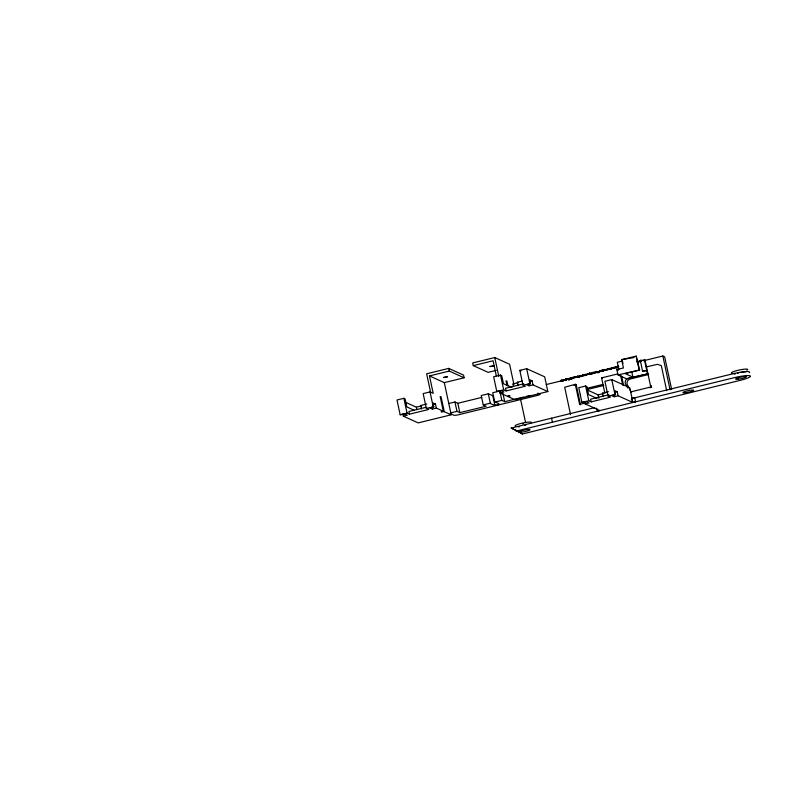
<?xml version="1.0" encoding="UTF-8"?>
<svg xmlns="http://www.w3.org/2000/svg" width="790" height="790" viewBox="0 0 790 790"><rect width="100%" height="100%" fill="white"/><g stroke="black" fill="none" stroke-linecap="round" stroke-linejoin="round"><path stroke-width="1.19" d="M651.315 385.56L651.187 386.31A3.456 3.348 -65.7 0 1 650.259 387.841M595.018 372.455L592.312 372.771L592.816 372.999M570.577 414.671L564.692 387.228L575.298 384.315L576.216 384.73L580.522 404.836L579.613 404.421L575.298 384.315M600.084 370.915C600.953 370.164 604.389 369.878 602.661 370.905M606.611 370.115L610.601 368.802L610.769 369.611M572.898 378.163L572.72 377.363L573.51 377.166C575.712 378.647 568.445 377.847 569.304 379.714M585.459 374.835L582.842 375.082L583.356 375.319M586.891 374.875L589.814 373.828M614.561 367.794C615.193 366.619 608.794 368.219 611.174 368.565M585.904 374.855C587.395 373.275 579.1 375.754 583.474 375.447M595.374 372.534C596.954 370.954 588.52 373.433 592.935 373.127M599.738 371.675L602.266 370.974M610.601 368.802C603.896 370.648 609.821 367.024 609.623 369.325M581.035 376.089L581.558 375.764L579.979 375.586L580.235 376.425M564.159 380.346L564.85 380.039L562.243 380.415L562.984 381.086M564.653 380.336L565.739 379.852L560.702 380.306L561.009 381.076M577.855 376.751L574.626 376.899L574.804 377.699L575.594 377.501L575.416 376.702M618.215 366.866L614.985 367.014L615.153 367.814L615.953 367.626L615.775 366.817M611.756 368.634L610.838 369.345M602.207 370.806L602.839 370.54L601.121 370.875M589.35 374.065L589.952 373.907M580.364 376.149L577.302 376.238L577.994 377.274M601.921 370.885L603.6 370.322L600.153 371.014M565.591 379.951L566.381 379.763L566.213 378.953L565.413 379.151L566.065 380.168M501.838 400.372L499.823 390.991L492.763 392.729L494.777 402.11L501.838 400.372L504.711 401.675L523.829 396.995M414.227 410.267L406.82 406.909L405.092 398.871L403.878 398.318L397.005 400.007L400.165 414.75L407.038 413.061L409.477 414.167L428.763 409.447L426.324 408.341L423.163 393.598L430.027 391.919L433.197 393.351L429.464 375.922L444.306 382.637L464.125 377.788L463.552 375.102L448.7 368.397L426.64 373.798L430.698 392.719M513.48 386.241L512.987 383.95L513.905 384.355L509.599 364.249L494.747 357.544L472.687 362.946L473.269 365.622L488.111 372.337L496.268 370.342M429.464 375.922L449.273 371.073L464.125 377.788M473.269 365.622L493.079 360.773L496.318 375.872M511.93 387.505L503.457 383.683L501.729 375.635L500.514 375.082L493.641 376.771L496.801 391.514L501.374 390.813L503.941 391.978L499.971 392.946L499.547 390.932M496.801 391.514L503.674 389.826L506.113 390.932L525.399 386.211L522.96 385.105L519.8 370.362L526.663 368.683L544.685 376.82L547.845 391.563L514.823 399.651L507.851 396.501L510.103 395.958L509.185 395.543L506.943 396.096L499.971 392.946M421.495 408.953L420.754 405.468L426.728 404.006M518.112 385.727L517.361 382.241L522.141 381.066M405.764 402.396L416.35 407.176L421.663 405.882L420.754 405.468M512.987 383.95L518.27 382.656L517.361 382.241M432.525 404.796L435.497 404.075L436.357 408.094L443.328 411.244L440.168 396.501L441.077 396.906L444.237 411.659L451.209 414.799L444.306 382.637M530.149 381.323L532.134 380.839L532.993 384.858L547.845 391.563M425.919 407.324L408.904 411.481L409.477 414.167M627.576 387.91L625.492 383.91A4.157 4.039 -65.7 0 1 628.356 378.173L647.948 373.769L626.816 378.943L617.977 374.944L616.832 369.582L623.429 367.972L621.651 359.657L636.177 356.102L639.663 370.016L625.127 373.581L632.869 377.077L631.724 371.715M523.691 383.812L505.541 388.255L506.113 390.932M426.324 408.341L433.799 406.939L432.94 402.92L435.497 404.075M433.799 406.939L429.839 407.907L432.397 409.062L436.357 408.094M522.96 385.105L530.436 383.703L529.577 379.684L532.134 380.839M448.493 403.562L454.951 401.982L457.825 403.275L481.722 397.429M493.138 395.77L488.309 393.805L481.228 395.543L483.243 404.924L486.117 406.228L459.829 412.656L456.956 411.363L450.507 412.943M621.849 361.178L617.306 362.294L618.827 369.414M530.436 383.703L526.476 384.671L529.033 385.826L532.993 384.858M402.91 414.167L403.334 416.182L407.304 415.204L404.737 414.049L400.165 414.75M568.168 378.479L567.378 378.667L567.546 379.476L569.146 379.644L568.168 378.479L568.336 379.279M570.044 378.015L571.605 378.173L571.802 378.993L570.222 378.825L570.044 378.015L570.785 378.44L568.978 378.844M589.409 373.275L589.686 374.134L589.409 373.275L590.199 373.087L591.71 373.769L590.446 373.749M596.825 371.458L596.035 371.656L596.203 372.455L597.773 372.613L596.825 371.458L597.003 372.268M603.925 369.72L604.093 370.53L603.925 369.72L604.933 369.473L605.377 370.401M618.461 367.449L617.662 366.363L618.452 366.165M636.602 361.771L641.036 360.684L640.275 360.349L642.576 371.063L646.773 370.569L642.576 371.063M604.202 369.848L605.209 369.601M637.194 362.008L640.552 361.188M642.784 360.645L645.015 360.092L650.772 387.001L651.691 387.416M546.226 384.562L618.807 366.787M637.846 362.126L641.421 361.257M643.801 360.675L662.84 356.014L664.667 356.843L671.648 389.411M577.47 377.047L579.742 377.126M589.577 374.085L590.367 373.887L590.199 373.087M604.093 370.53L605.101 370.283L604.933 369.473M609.969 369.276L609.13 369.295M561.532 380.099L562.253 381.145L563.576 380.829M443.328 411.244L441.077 411.788L444.237 411.659M483.243 404.924L490.323 403.196C492.496 406.465 505.788 404.954 494.777 402.11M451.209 414.799L418.187 422.887L403.334 416.182M526.219 396.412L529.804 395.533M604.883 393.252L601.585 377.877L617.849 373.897M646.457 366.896L657.359 364.348L661.309 365.592L666.681 390.655M574.063 385.253L576.216 384.73M617.977 374.944L639.663 370.016M597.033 398.427L588.56 394.605L586.842 386.557L585.617 386.004L578.754 387.693L581.914 402.436L586.486 401.735L589.044 402.9L585.084 403.868L584.649 401.853M632.464 400.224L629.788 387.742L611.776 379.605L604.903 381.284L608.063 396.027L610.502 397.133L591.216 401.853L588.777 400.747L581.914 402.436M586.94 388.315L601.96 384.641A4.157 4.039 -65.7 0 1 603.254 384.542M587.612 389.431L603.787 385.461M648.679 374.48L630.183 379.003A4.157 4.039 -65.7 0 0 627.319 384.73L630.963 391.741A3.456 3.348 -65.7 0 0 631.477 392.462M603.244 396.639L602.494 393.153L608.468 391.692M587.513 390.082L598.099 394.872L603.412 393.568L602.494 393.153M615.262 392.245L617.237 391.761L618.106 395.78L632.948 402.495M608.794 394.733L590.644 399.177L591.216 401.853M608.063 396.027L615.538 394.625L614.679 390.606L617.237 391.761M615.538 394.625L611.579 395.593L614.136 396.748L618.106 395.78M579.613 404.421L585.578 402.959M630.46 391.968L650.772 387.001M516.058 431.113L734.394 377.65A13.44 1.965 -12.1 0 1 750.164 375.852A13.44 1.965 -12.1 0 1 740.309 380.326L522.427 433.987L511.229 428.062L594.653 407.63M631.773 398.545L733.535 373.631A13.44 1.965 -12.1 0 1 749.394 372.643M581.657 376.514L579.307 376.455M611.509 368.535L614.719 368.209M599.136 372.366L598.465 372.505M618.185 367.014L616.743 367.261L617.039 368.12M598.978 371.685L599.61 371.527L597.596 371.804M577.826 376.889L576.502 377.195M522.605 423.875L523.316 423.716M612.734 368.229L611.223 368.189L613.998 367.765M588.57 374.312L589.686 374.134M603.066 370.115L599.274 371.073L600.035 371.28M609.841 368.456L606.434 369.315L607.233 369.532M589.666 373.394L587.602 374.095M571.634 378.193L573.461 377.788L572.72 377.363M597.921 372.683L598.237 371.813M589.518 373.324L586.664 374.154L587.474 374.361M640.275 360.349L645.015 360.092M592.115 374.006L591.631 373.788L595.769 372.85M582.655 376.326L582.171 376.109L586.308 375.171M631.477 398.19L634.726 397.824L635.595 401.843L632.336 402.219L631.477 398.19L632.089 398.466M634.064 357.534L621.651 359.657M617.662 366.363L618.284 366.649M614.985 367.014L616.072 367.508M616.832 369.582L618.333 370.263M597.754 371.883L598.089 372.752M601.585 377.877L602.494 378.291M577.302 376.238L577.934 376.524M574.626 376.899L575.712 377.383M569.136 378.914L569.422 379.773M566.213 378.953L567.299 379.447M565.413 379.151L566.499 379.644M519.8 370.362L521.015 370.915M585.084 403.868L599.926 410.573L597.28 411.225L596.638 408.203M537.891 393.114L540.143 394.131A4.167 0.612 -12.1 0 1 537.091 395.514L458.822 414.691A4.157 0.602 -12.1 0 1 453.944 415.244L450.33 413.614M511.229 428.062L516.542 430.461M518.566 431.547L522.427 433.987M662.84 356.014L670.078 389.786M644.472 359.845L647.405 373.522M636.177 356.102L639.11 369.769M622.451 361.089L622.964 363.469M621.602 376.109L623.626 385.569M620.683 375.694L622.708 385.155M616.585 367.192L616.763 367.992M610.394 368.713L610.522 369.522M609.633 368.367L609.811 369.167M611.776 379.605L614.936 394.348M613.712 394.743L614.136 396.748M603.412 370.214L603.59 371.014M602.869 370.026L603.195 370.935M602.79 370.461L602.958 371.27M598.099 394.872L598.84 398.318M585.617 386.004L588.777 400.747M580.769 375.388L580.936 376.198M578.882 376.415L579.06 377.215M578.092 376.05L578.27 376.85M573.51 377.166L573.688 377.976M571.614 378.282L571.792 379.082M570.844 377.818L571.012 378.627M568.464 379.161L568.632 379.97M562.075 380.346L562.253 381.145M551.558 418.187L552.417 422.206M526.663 368.683L529.823 383.426M528.599 383.822L529.033 385.826M520.669 399.71L525.587 422.63M507.921 385.806L506.943 381.215L506.025 380.8L507.012 385.392M500.514 375.082L503.674 389.826M502.954 393.459L504.711 401.675M494.747 357.544L498.806 376.465M492.822 395.849L494.836 405.231M488.309 393.805L490.323 403.196M457.825 403.275L459.829 412.656M448.7 368.397L449.273 371.073M454.951 401.982L456.956 411.363M430.027 391.919L433.187 406.662M431.962 407.057L432.397 409.062M416.35 407.176L416.844 409.477M403.878 398.318L407.038 413.061M580.601 394.891A4.157 4.039 -65.7 0 1 580.413 394.329M584.758 402.624A3.456 3.348 -65.7 0 1 584.254 401.903M646.852 373.65A4.157 4.039 -65.7 0 1 648.136 373.551M518.566 426.975A8.315 1.215 -12.1 0 1 519.603 426.649M524.501 425.445A8.315 1.215 -12.1 0 1 525.765 425.218M515.297 426.096A8.315 1.215 -12.1 0 1 523.928 422.769A8.315 1.215 -12.1 0 1 530.702 423.065M734.295 374.223A8.315 1.215 -12.1 0 1 735.253 373.897M737.505 373.236A8.315 1.215 -12.1 0 1 738.739 372.929M741.287 372.396A8.315 1.215 -12.1 0 1 745.8 371.784M731.886 373.196A8.315 1.215 -12.1 0 1 740.072 369.839A8.315 1.215 -12.1 0 1 746.886 370.194M443.526 377.492L447.505 376.761L443.526 377.492M489.968 366.55L493.947 365.819L489.968 366.55M521.548 432.179A5.54 0.81 -12.1 0 0 530.06 429.79A5.54 0.81 -12.1 0 0 522.368 430.58A5.54 0.81 -12.1 0 0 521.548 432.179M738.383 379.161A5.54 0.81 -12.1 0 0 746.432 376.731A5.54 0.81 -12.1 0 0 738.216 377.758A5.54 0.81 -12.1 0 0 738.383 379.161M685.483 392.729A5.54 0.81 -12.1 0 0 693.729 390.309A5.54 0.81 -12.1 0 0 685.7 391.248A5.54 0.81 -12.1 0 0 685.483 392.729"/></g></svg>
